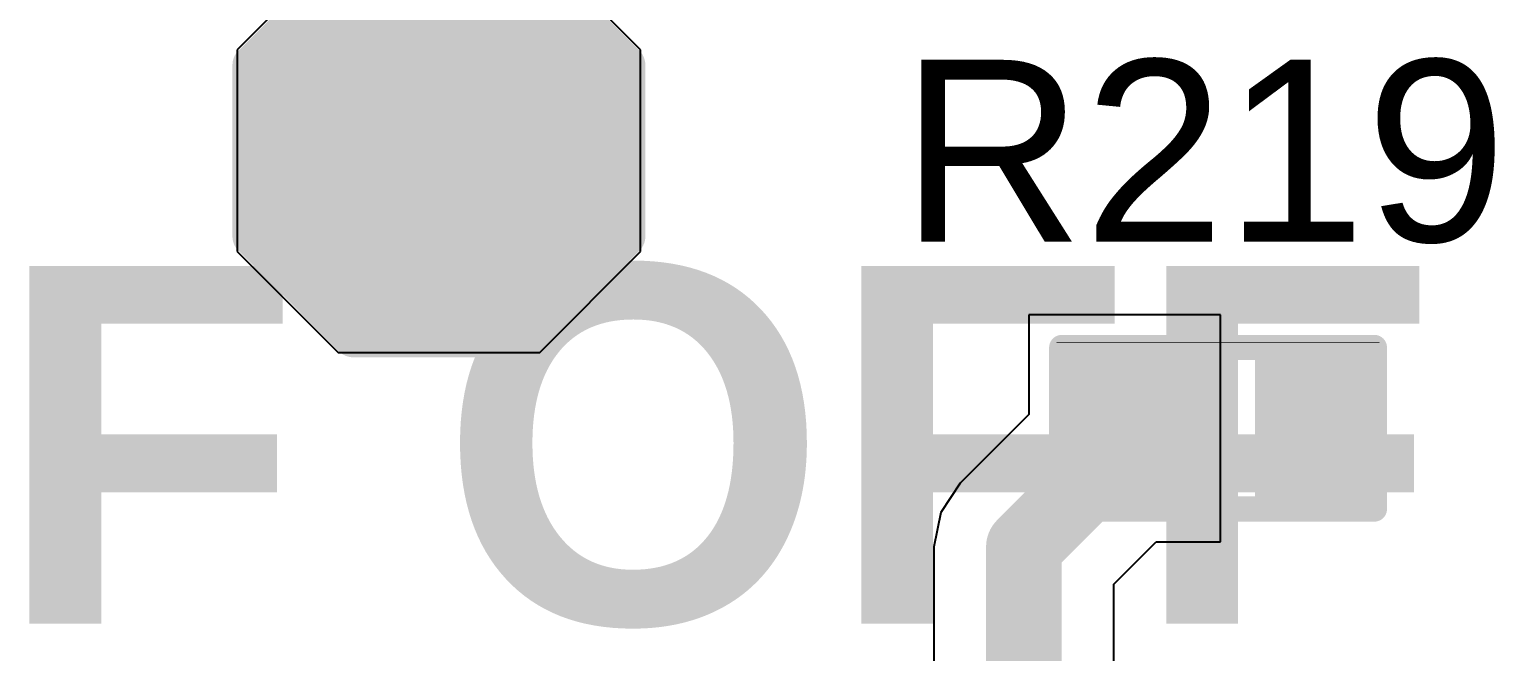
# Model space of a CAD drawing. Header units: inches. Extents: x -11 to 5379, y 0 to 5429.
# Drawn here: x 128.94 to 136.32, y 15.53 to 18.66 of the extents above; entities that cross this region are included whole.
import ezdxf

# ---------------------------------------------------------------- set-up
doc = ezdxf.new("R2010")
doc.units = ezdxf.units.IN
for name, color, linetype in [('Top Layer', 1, 'Continuous'), ('Top Overlay', 2, 'Continuous'), ('Top Paste', 8, 'Continuous'), ('Top Solder', 216, 'Continuous')]:
    doc.layers.add(name, color=color, linetype=linetype)
doc.styles.add('Arial', font='', dxfattribs={"height": 0.2})
doc.styles.add('Arial_Bold', font='', dxfattribs={"height": 0.2})
doc.styles.get('Arial').set_extended_font_data('Arial')
doc.styles.get('Arial_Bold').set_extended_font_data('Arial', bold=True)

# ---------------------------------------------------------------- blocks, each defined once
blk = doc.blocks.new('R___0402_56')
at = {"layer": 'Top Layer'}
for points in [[(-0.6985, -0.3175), (-0.6985, 0.3175), (-0.2413, 0.3175), (-0.2413, -0.3175)], [(0.2413, -0.3175), (0.2413, 0.3175), (0.6985, 0.3175), (0.6985, -0.3175)]]:
    blk.add_hatch(color=1, dxfattribs=at).paths.add_polyline_path(points)
at = {"layer": 'Top Paste'}
for points in [[(-0.6985, -0.3175), (-0.6985, 0.3175), (-0.2413, 0.3175), (-0.2413, -0.3175)], [(0.2413, -0.3175), (0.2413, 0.3175), (0.6985, 0.3175), (0.6985, -0.3175)]]:
    blk.add_hatch(color=8, dxfattribs=at).paths.add_polyline_path(points)
at = {"layer": 'Top Solder'}
for points in [[(-0.7535, -0.3725), (-0.7535, 0.3725), (-0.1863, 0.3725), (-0.1863, -0.3725)], [(0.1863, -0.3725), (0.1863, 0.3725), (0.7535, 0.3725), (0.7535, -0.3725)]]:
    blk.add_hatch(color=216, dxfattribs=at).paths.add_polyline_path(points)
at = {"layer": 'Top Overlay'}
for points in [[(0.7874, 0.4064, 0.127, 0.127, 0), (-0.7874, 0.4064, 0.127, 0.127, 0)], [(-0.7874, 0.4064, 0.127, 0.127, 0), (-0.7874, -0.4064, 0.127, 0.127, 0)], [(0.7874, 0.4064, 0.127, 0.127, 0), (0.7874, -0.4064, 0.127, 0.127, 0)], [(0.7874, -0.4064, 0.127, 0.127, 0), (-0.7874, -0.4064, 0.127, 0.127, 0)], [(0.8128, -0.4318, 0.00323, 0.00323, 0), (-0.8128, -0.4318, 0.00323, 0.00323, 0)]]:
    blk.add_lwpolyline(points, format="xyseb", dxfattribs=at)
for points in [[(-0.8191, 0.4064, 0.0635, 0.0635, 1), (-0.7556, 0.4064, 0.0635, 0.0635, 1)], [(-0.8191, 0.4064, 0.0635, 0.0635, 1), (-0.7556, 0.4064, 0.0635, 0.0635, 1)], [(0.7556, 0.4064, 0.0635, 0.0635, 1), (0.8191, 0.4064, 0.0635, 0.0635, 1)], [(0.7556, 0.4064, 0.0635, 0.0635, 1), (0.8191, 0.4064, 0.0635, 0.0635, 1)], [(-0.8191, -0.4064, 0.0635, 0.0635, 1), (-0.7556, -0.4064, 0.0635, 0.0635, 1)], [(-0.8191, -0.4064, 0.0635, 0.0635, 1), (-0.7556, -0.4064, 0.0635, 0.0635, 1)], [(0.7556, -0.4064, 0.0635, 0.0635, 1), (0.8191, -0.4064, 0.0635, 0.0635, 1)], [(0.7556, -0.4064, 0.0635, 0.0635, 1), (0.8191, -0.4064, 0.0635, 0.0635, 1)], [(-0.8136, -0.4318, 0.00161, 0.00161, 1), (-0.812, -0.4318, 0.00161, 0.00161, 1)], [(0.812, -0.4318, 0.00161, 0.00161, 1), (0.8136, -0.4318, 0.00161, 0.00161, 1)]]:
    blk.add_lwpolyline(points, format="xyseb", close=True, dxfattribs=at)
blk = doc.blocks.new('T__________59')
at = {"layer": 'Top Layer'}
blk.add_hatch(color=1, dxfattribs=at).paths.add_polyline_path([(0.381, 0.762), (-0.381, 0.762), (-0.762, 0.381), (-0.762, -0.381), (-0.381, -0.762), (0.381, -0.762), (0.762, -0.381), (0.762, 0.381)])
at = {"layer": 'Top Paste'}
blk.add_hatch(color=8, dxfattribs=at).paths.add_polyline_path([(0.381, 0.762), (-0.381, 0.762), (-0.762, 0.381), (-0.762, -0.381), (-0.381, -0.762), (0.381, -0.762), (0.762, -0.381), (0.762, 0.381)])
at = {"layer": 'Top Solder'}
blk.add_hatch(color=216, dxfattribs=at).paths.add_polyline_path([(0.4318, 0.8636), (-0.4318, 0.8636), (-0.8636, 0.4318), (-0.8636, -0.4318), (-0.4318, -0.8636), (0.4318, -0.8636), (0.8636, -0.4318), (0.8636, 0.4318)])
at = {"layer": 'Top Overlay'}
for points in [[(-0.9398, 0.4318, 0.2, 0.2, 0), (-0.4318, 0.9398, 0.2, 0.2, 0)], [(-0.4318, 0.9398, 0.2, 0.2, 0), (0.4318, 0.9398, 0.2, 0.2, 0)], [(0.4318, 0.9398, 0.2, 0.2, 0), (0.9398, 0.4318, 0.2, 0.2, 0)], [(-0.9398, -0.4318, 0.2, 0.2, 0), (-0.9398, 0.4318, 0.2, 0.2, 0)], [(0.9398, -0.4318, 0.2, 0.2, 0), (0.9398, 0.4318, 0.2, 0.2, 0)], [(-0.9398, -0.4318, 0.2, 0.2, 0), (-0.4318, -0.9398, 0.2, 0.2, 0)], [(0.4318, -0.9398, 0.2, 0.2, 0), (0.9398, -0.4318, 0.2, 0.2, 0)], [(-0.4318, -0.9398, 0.2, 0.2, 0), (0.4318, -0.9398, 0.2, 0.2, 0)]]:
    blk.add_lwpolyline(points, format="xyseb", dxfattribs=at)
for points in [[(-0.4818, 0.9398, 0.1, 0.1, 1), (-0.3818, 0.9398, 0.1, 0.1, 1)], [(-0.4818, 0.9398, 0.1, 0.1, 1), (-0.3818, 0.9398, 0.1, 0.1, 1)], [(0.3818, 0.9398, 0.1, 0.1, 1), (0.4818, 0.9398, 0.1, 0.1, 1)], [(0.3818, 0.9398, 0.1, 0.1, 1), (0.4818, 0.9398, 0.1, 0.1, 1)], [(-0.9898, 0.4318, 0.1, 0.1, 1), (-0.8898, 0.4318, 0.1, 0.1, 1)], [(-0.9898, 0.4318, 0.1, 0.1, 1), (-0.8898, 0.4318, 0.1, 0.1, 1)], [(0.8898, 0.4318, 0.1, 0.1, 1), (0.9898, 0.4318, 0.1, 0.1, 1)], [(0.8898, 0.4318, 0.1, 0.1, 1), (0.9898, 0.4318, 0.1, 0.1, 1)], [(-0.9898, -0.4318, 0.1, 0.1, 1), (-0.8898, -0.4318, 0.1, 0.1, 1)], [(-0.9898, -0.4318, 0.1, 0.1, 1), (-0.8898, -0.4318, 0.1, 0.1, 1)], [(0.8898, -0.4318, 0.1, 0.1, 1), (0.9898, -0.4318, 0.1, 0.1, 1)], [(0.8898, -0.4318, 0.1, 0.1, 1), (0.9898, -0.4318, 0.1, 0.1, 1)], [(-0.4818, -0.9398, 0.1, 0.1, 1), (-0.3818, -0.9398, 0.1, 0.1, 1)], [(-0.4818, -0.9398, 0.1, 0.1, 1), (-0.3818, -0.9398, 0.1, 0.1, 1)], [(0.3818, -0.9398, 0.1, 0.1, 1), (0.4818, -0.9398, 0.1, 0.1, 1)], [(0.3818, -0.9398, 0.1, 0.1, 1), (0.4818, -0.9398, 0.1, 0.1, 1)]]:
    blk.add_lwpolyline(points, format="xyseb", close=True, dxfattribs=at)

msp = doc.modelspace()

# ---------------------------------------------------------------- linework, layer by layer
at = {"layer": 'Top Layer'}
for p, q in [((130.4981, 19.0692), (129.9901, 18.5612)), ((132.0221, 18.5612), (131.5141, 19.0692)), ((129.9901, 18.5612), (129.9901, 17.5452)), ((132.0221, 17.5452), (132.0221, 18.5612)), ((129.9901, 17.5452), (130.4981, 17.0372)), ((131.5141, 17.0372), (132.0221, 17.5452)), ((134.9431, 17.2277), (133.9779, 17.2277)), ((133.9779, 17.2277), (133.9779, 16.7257)), ((134.9431, 16.0847), (134.9431, 17.2277)), ((130.4981, 17.0372), (131.5141, 17.0372)), ((133.9779, 16.7257), (133.632, 16.3798)), ((133.632, 16.3798), (133.5338, 16.2328)), ((133.5338, 16.2328), (133.4993, 16.0593)), ((133.4993, 16.0593), (133.4993, 6.4831)), ((134.4057, 15.8716), (134.6188, 16.0847)), ((134.6188, 16.0847), (134.9431, 16.0847)), ((134.4057, 6.4831), (134.4057, 15.8716))]:
    msp.add_line(p, q, dxfattribs=at)
for points in [[(131.0061, 18.0532, 0.2032, 0.2032, 0), (131.0061, 22.199, 0.2032, 0.2032, 0)], [(134.4224, 16.6181, 0.381, 0.381, 0), (134.4605, 16.6562, 0.381, 0.381, 0)], [(134.4224, 16.5292, 0.381, 0.381, 0), (134.4224, 16.6181, 0.381, 0.381, 0)], [(133.9525, 16.0593, 0.381, 0.381, 0), (134.4224, 16.5292, 0.381, 0.381, 0)], [(133.9525, 5.0992, 0.381, 0.381, 0), (133.9525, 16.0593, 0.381, 0.381, 0)]]:
    msp.add_lwpolyline(points, format="xyseb", dxfattribs=at)
for points in [[(130.9553, 18.0532, 0.1016, 0.1016, 1), (131.0569, 18.0532, 0.1016, 0.1016, 1)], [(134.3652, 16.6562, 0.1905, 0.1905, 1), (134.5557, 16.6562, 0.1905, 0.1905, 1)], [(134.3271, 16.6181, 0.1905, 0.1905, 1), (134.5176, 16.6181, 0.1905, 0.1905, 1)], [(134.3271, 16.6181, 0.1905, 0.1905, 1), (134.5176, 16.6181, 0.1905, 0.1905, 1)], [(134.3271, 16.5292, 0.1905, 0.1905, 1), (134.5176, 16.5292, 0.1905, 0.1905, 1)], [(134.3271, 16.5292, 0.1905, 0.1905, 1), (134.5176, 16.5292, 0.1905, 0.1905, 1)], [(133.8572, 16.0593, 0.1905, 0.1905, 1), (134.0477, 16.0593, 0.1905, 0.1905, 1)], [(133.8572, 16.0593, 0.1905, 0.1905, 1), (134.0477, 16.0593, 0.1905, 0.1905, 1)]]:
    msp.add_lwpolyline(points, format="xyseb", close=True, dxfattribs=at)

# ---------------------------------------------------------------- block references
msp.add_blockref('T__________59', (131.0061, 18.0532))
at = {"rotation": 180}
msp.add_blockref('R___0402_56', (134.9304, 16.6562), dxfattribs=at)

# ---------------------------------------------------------------- texts
at = {"layer": 'Top Overlay'}
for s, height, style, p in [('R219', 0.9144, 'Arial', (133.3307, 17.5962)), ('F OFF', 1.8, 'Arial_Bold', (128.775, 15.6733))]:
    msp.add_text(s, height=height, dxfattribs=dict(at, style=style)).set_placement(p)

doc.saveas('drawing.dxf')
